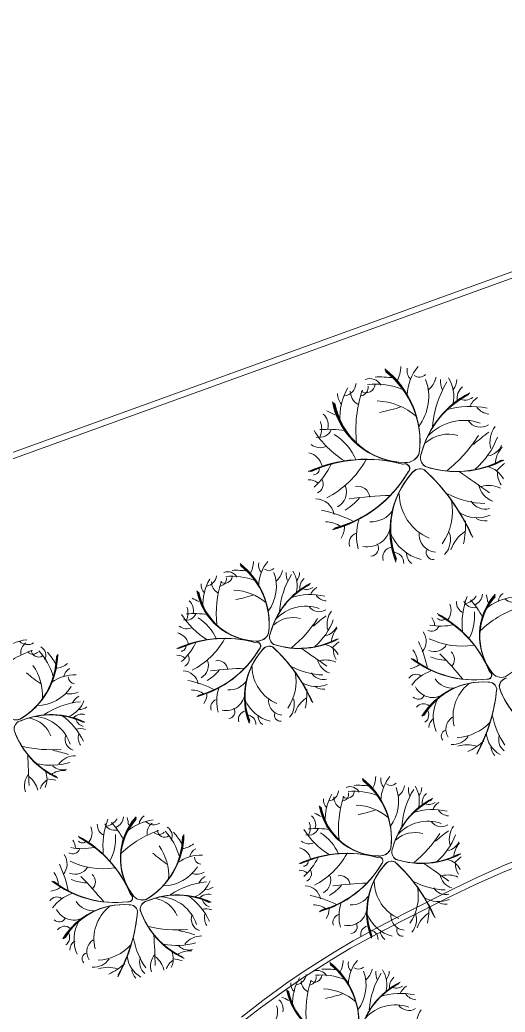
# Model space of a CAD drawing. Header units: metres. Extents: x -1097 to 1588, y -673 to 884.
# Drawn here: x 920.8 to 951.6, y 536.4 to 599.3 of the extents above; entities that cross this region are included whole.
import ezdxf

# ---------------------------------------------------------------- set-up
doc = ezdxf.new("R2010")
doc.units = ezdxf.units.M
for name, color, linetype, lineweight, plot in [('TERRENO', 188, 'Continuous', 0, False), ('VEGETACION', 85, 'Continuous', 0, False), ('VISTA LEJOS', 7, 'Continuous', 0, False)]:
    doc.layers.add(name, color=color, linetype=linetype, lineweight=lineweight, plot=plot)

msp = doc.modelspace()

# ---------------------------------------------------------------- linework, layer by layer
at = {"layer": 'TERRENO'}
msp.add_lwpolyline([(934.667, 535.571), (936.031, 536.627), (937.528, 537.721), (938.661, 538.489), (940.562, 539.699), (941.752, 540.409), (943.423, 541.331), (945.016, 542.156), (948.127, 543.712), (949.721, 544.48), (951.391, 545.228), (952.581, 545.708)], dxfattribs=at)
at = {"layer": 'VEGETACION'}
for centre, radius, start, end in [((943.07, 577.336), 1.869, -30.31086, -0.13685), ((948.339, 575.411), 3, 140.20303, 178.19473), ((940.289, 572.57), 5.862, -7.01261, 51.76086), ((940.345, 572.556), 5.803, -7.01261, 51.76086), ((940.402, 572.542), 5.745, -7.01261, 51.76086), ((940.458, 572.527), 5.686, -7.01261, 51.76086), ((946.166, 577.076), 0.839, 169.67781, -136.28872), ((946.111, 577.232), 0.58, -125.06785, -46.75849), ((941.218, 576.319), 0.878, -80.57325, -5.45985), ((942.749, 576.205), 0.548, -126.83758, -2.22247), ((942.303, 576.002), 0.561, -77.85985, 7.89186), ((942.971, 575.78), 0.775, 26.98899, 112.35361), ((943.292, 571.453), 4.754, 68.3223, 95.67587), ((943.589, 570.089), 6.571, 82.33941, 92.54677), ((943.57, 575.411), 3.133, -37.03996, 20.27839), ((945.808, 576.911), 1.382, -52.21385, -10.74588), ((953.187, 573.058), 6.258, 148.36683, 175.73086), ((948.804, 576.366), 1.353, 174.4694, -156.12237), ((946.113, 575.463), 2.176, -14.12065, 31.52713), ((947.44, 576.509), 1.04, -37.87568, -0.69377), ((941.777, 575.544), 0.855, 175.5863, -134.2924), ((944.909, 574.05), 3.845, 149.94734, -176.82535), ((942.666, 575.748), 0.939, 178.87088, -119.62745), ((949.943, 573.315), 7.859, 161.42441, -173.90455), ((951.892, 570.328), 5.846, 117.23254, 165.08268), ((951.954, 570.32), 5.906, 117.23254, 165.08268), ((952.015, 570.312), 5.967, 117.23254, 165.08268), ((952.077, 570.303), 6.027, 117.23254, 165.08268), ((949.432, 575.305), 0.93, 129.13352, -169.79062), ((945.245, 575.959), 4.73, -169.39915, -90.61113), ((945.252, 575.91), 4.683, -169.39915, -90.61113), ((945.259, 575.862), 4.635, -169.39915, -90.61113), ((945.265, 575.814), 4.588, -169.39915, -90.61113), ((943.249, 571.052), 4.093, 49.1819, 87.28655), ((949.023, 576.002), 0.81, -119.40791, -53.77718), ((950.44, 574.331), 1.206, 122.42615, 158.39057), ((939.403, 573.602), 0.931, -14.60648, 49.15979), ((937.737, 568.998), 6.054, 60.2465, 65.67795), ((941.404, 585.527), 11.329, -78.88119, -71.62327), ((949.312, 569.798), 4.996, 77.26203, 107.34819), ((950.637, 575.429), 1.128, -141.31419, -95.81178), ((938.663, 573.383), 1.251, -25.45632, 21.23769), ((948.95, 570.787), 3.119, 70.80163, 137.40588), ((949.978, 574.398), 0.922, -146.51659, -56.55935), ((944.543, 576.456), 6.03, -148.02706, -121.83538), ((939.767, 573.65), 0.827, -103.47011, -23.89102), ((940.359, 565.984), 7.353, 81.86691, 94.41278), ((938.801, 569.966), 3.584, 23.33462, 57.91194), ((947.961, 570.842), 2.189, 74.31841, 131.55014), ((941.886, 578.074), 9.484, -50.96163, -32.70067), ((958.983, 561.49), 14.413, 125.94383, 130.94741), ((952.28, 572.508), 1.693, 143.15964, -166.58772), ((939.815, 573.048), 0.88, -130.29884, -61.78587), ((946.289, 574.677), 5.12, -49.01403, -20.95397), ((950.279, 572.761), 1.134, -79.471, -22.67378), ((938.825, 570.739), 1.149, 14.16374, 76.17617), ((945.244, 572.135), 0.907, -93.13221, -17.97388), ((945.251, 572.125), 0.898, -93.13221, -17.97388), ((945.258, 572.115), 0.889, -93.13221, -17.97388), ((945.265, 572.104), 0.88, -93.13221, -17.97388), ((946.834, 571.537), 0.66, 153.41984, -121.27123), ((946.843, 571.542), 0.667, 153.41984, -121.27123), ((946.853, 571.546), 0.674, 153.41984, -121.27123), ((946.862, 571.55), 0.681, 153.41984, -121.27123), ((952.757, 571.027), 1.835, 139.45159, 176.95737), ((942.709, 562.557), 8.881, 74.72725, 114.24073), ((942.741, 562.643), 8.792, 74.72725, 114.24073), ((942.773, 562.729), 8.703, 74.72725, 114.24073), ((942.806, 562.814), 8.615, 74.72725, 114.24073), ((936.236, 573.198), 4.762, -47.90984, -25.81356), ((937.573, 574.219), 5.869, -63.07438, -28.86719), ((945.176, 570.841), 0.311, -49.80286, 114.20931), ((945.184, 570.844), 0.308, -49.80286, 114.20931), ((945.191, 570.846), 0.305, -49.80286, 114.20931), ((945.199, 570.849), 0.302, -49.80286, 114.20931), ((948.42, 576.864), 6.199, -108.13167, -62.2585), ((948.446, 576.923), 6.263, -108.13167, -62.2585), ((948.472, 576.983), 6.327, -108.13167, -62.2585), ((948.497, 577.042), 6.391, -108.13167, -62.2585), ((958.549, 563), 10.79, 130.7293, 134.41442), ((939.374, 570.837), 0.39, -87.47941, 11.74599), ((938.521, 574.626), 7.95, -74.86791, -30.40238), ((938.595, 574.591), 7.87, -74.86791, -30.40238), ((938.669, 574.556), 7.791, -74.86791, -30.40238), ((938.743, 574.521), 7.711, -74.86791, -30.40238), ((949.753, 566.894), 5.509, 138.41245, -158.97879), ((949.715, 566.937), 5.454, 138.41245, -158.97879), ((949.676, 566.979), 5.399, 138.41245, -158.97879), ((949.638, 567.021), 5.344, 138.41245, -158.97879), ((946.157, 570.184), 0.64, 64.15715, 144.97171), ((946.154, 570.193), 0.634, 64.15715, 144.97171), ((946.152, 570.202), 0.627, 64.15715, 144.97171), ((946.15, 570.212), 0.621, 64.15715, 144.97171), ((937.953, 561.561), 12.511, 23.86454, 47.40587), ((937.871, 561.462), 12.64, 23.86454, 47.40587), ((937.789, 561.363), 12.769, 23.86454, 47.40587), ((937.706, 561.265), 12.898, 23.86454, 47.40587), ((914.242, 519.55), 61.595, 53.87007, 56.06767), ((950.088, 569.5), 1.513, 26.97872, 76.13005), ((952.373, 570.551), 1.306, 175.41939, -146.01117), ((939.073, 569.137), 0.997, 52.25184, 90.5793), ((939.396, 569.855), 0.61, -65.70951, 27.14006), ((951.216, 570.081), 1.374, -169.09926, -108.54581), ((950.506, 567.992), 1.784, 65.24594, 104.85446), ((940.415, 569.352), 1.069, -61.51977, 22.95033), ((945.228, 540.578), 28.581, 91.89585, 97.18239), ((942.193, 568.948), 0.78, 6.63564, 100.13385), ((947.979, 569.322), 3.15, -178.6401, -113.40996), ((950.494, 574.288), 5.671, -117.27146, -92.28607), ((939.505, 567.712), 1.222, 10.88374, 88.48923), ((939.425, 571.429), 3.781, -58.5365, -40.24403), ((944.489, 568.16), 3.722, -34.2307, 10.37313), ((950.287, 569.317), 1.045, -148.92217, -74.86876), ((938.186, 559.985), 8.396, 63.11546, 78.20425), ((943.056, 569.122), 1.651, -93.06078, -33.79545), ((949.778, 569.817), 2.092, -122.25906, -66.98973), ((940.149, 565.738), 1.735, 55.05214, 89.71285), ((945.325, 566.604), 3.202, 162.29182, -164.58266), ((942.817, 567.347), 1.466, -101.26434, -1.15026), ((943.059, 567.239), 5.974, -11.32784, 2.75208), ((950.292, 568.6), 1.081, -121.91184, -83.51776), ((940.056, 567.155), 1.306, -33.66519, 0.2761), ((942.316, 566.122), 0.66, 109.77659, -161.16161), ((946.92, 567.845), 2.858, -157.33263, -104.24202), ((947.213, 566.656), 1.115, 172.80158, -94.34358), ((946.656, 566.341), 1.423, -42.05543, 18.62735), ((950.327, 564.919), 2.347, 124.73116, 160.55197), ((943.006, 565.795), 0.513, -86.06631, 31.73431), ((944.459, 565.197), 0.675, 102.03316, -164.99288), ((944.426, 564.848), 0.696, -2.81364, 89.85899), ((946.119, 565.472), 0.818, 174.9157, -126.47299), ((947.003, 565.527), 0.456, 157.63517, -83.3031), ((931.743, 561.013), 4.844, -7.01261, 51.76086), ((931.79, 561.002), 4.795, -7.01261, 51.76086), ((934.041, 564.951), 1.544, -30.31086, -0.13685), ((936.599, 564.737), 0.693, 169.67781, -136.28872), ((938.394, 563.361), 2.478, 140.20303, 178.19473), ((933.959, 563.665), 0.64, 26.98899, 112.35361), ((934.47, 558.963), 5.429, 82.33941, 92.54677), ((931.836, 560.99), 4.747, -7.01261, 51.76086), ((931.883, 560.978), 4.698, -7.01261, 51.76086), ((936.554, 564.865), 0.479, -125.06785, -46.75849), ((934.454, 563.36), 2.589, -37.03996, 20.27839), ((936.303, 564.6), 1.142, -52.21385, -10.74588), ((942.401, 561.416), 5.171, 148.36683, 175.73086), ((938.779, 564.15), 1.118, 174.4694, -156.12237), ((936.556, 563.403), 1.798, -14.12065, 31.52713), ((937.652, 564.268), 0.859, -37.87568, -0.69377), ((932.973, 563.471), 0.707, 175.5863, -134.2924), ((935.561, 562.236), 3.177, 149.94734, -176.82535), ((932.511, 564.111), 0.725, -80.57325, -5.45985), ((933.707, 563.639), 0.776, 178.87088, -119.62745), ((939.72, 561.629), 6.494, 161.42441, -173.90455), ((933.776, 564.017), 0.453, -126.83758, -2.22247), ((933.407, 563.849), 0.464, -77.85985, 7.89186), ((934.225, 560.09), 3.928, 68.3223, 95.67587), ((941.382, 559.154), 4.88, 117.23254, 165.08268), ((941.432, 559.147), 4.93, 117.23254, 165.08268), ((941.483, 559.14), 4.98, 117.23254, 165.08268), ((939.298, 563.273), 0.769, 129.13352, -169.79062), ((935.838, 563.813), 3.908, -169.39915, -90.61113), ((935.844, 563.773), 3.869, -169.39915, -90.61113), ((935.85, 563.733), 3.83, -169.39915, -90.61113), ((935.855, 563.693), 3.791, -169.39915, -90.61113), ((934.189, 559.759), 3.382, 49.1819, 87.28655), ((941.331, 559.161), 4.83, 117.23254, 165.08268), ((939.199, 558.723), 4.128, 77.26203, 107.34819), ((938.96, 563.849), 0.669, -119.40791, -53.77718), ((940.131, 562.469), 0.996, 122.42615, 158.39057), ((949.342, 562.917), 0.769, -67.11701, -3.35075), ((953.825, 560.272), 3.908, 138.09032, -143.12166), ((951.809, 562.337), 0.707, 123.07576, 173.19706), ((931.011, 561.866), 0.769, -14.60648, 49.15979), ((929.635, 558.062), 5.002, 60.2465, 65.67795), ((932.664, 571.719), 9.361, -78.88119, -71.62327), ((940.294, 563.375), 0.932, -141.31419, -95.81178), ((947.174, 561.856), 0.949, -38.3468, 23.66563), ((949.186, 562.368), 0.727, 177.19062, -114.2964), ((953.798, 560.982), 4.982, 159.46241, -174.34591), ((949.556, 562.703), 0.683, -155.98064, -76.40156), ((948.827, 563.292), 1.034, -77.96685, -31.27285), ((944.828, 558.459), 6.075, 29.35638, 41.90224), ((953.797, 560.243), 3.869, 138.09032, -143.12166), ((953.768, 560.214), 3.83, 138.09032, -143.12166), ((953.74, 560.185), 3.791, 138.09032, -143.12166), ((952.404, 559.532), 3.177, 97.4368, 130.66411), ((945.486, 561.693), 5.002, 7.73596, 13.16741), ((952.037, 563.093), 0.725, -133.08378, -57.97038), ((935.258, 564.224), 4.982, -148.02706, -121.83538), ((931.312, 561.906), 0.683, -103.47011, -23.89102), ((930.4, 561.685), 1.034, -25.45632, 21.23769), ((931.801, 555.572), 6.075, 81.86691, 94.41278), ((938.9, 559.54), 2.577, 70.80163, 137.40588), ((939.749, 562.523), 0.762, -146.51659, -56.55935), ((941.651, 560.962), 1.399, 143.15964, -166.58772), ((943.764, 555.195), 7.338, 22.21671, 61.7302), ((943.836, 555.217), 7.265, 22.21671, 61.7302), ((946.656, 561.482), 2.961, -29.17592, 5.40141), ((954.454, 555.862), 6.494, 108.91387, 133.58492), ((949.168, 561.684), 4.698, -59.52315, -0.74968), ((930.514, 558.861), 2.961, 23.33462, 57.91194), ((938.082, 559.585), 1.809, 74.31841, 131.55014), ((933.063, 565.561), 7.836, -50.96163, -32.70067), ((947.19, 551.858), 11.909, 125.94383, 130.94741), ((936.701, 562.754), 4.231, -49.01403, -20.95397), ((946.249, 560.887), 0.824, -0.2587, 38.06877), ((947.515, 561.545), 0.323, -139.98994, -40.76454), ((943.908, 555.239), 7.191, 22.21671, 61.7302), ((943.981, 555.261), 7.118, 22.21671, 61.7302), ((930.534, 559.5), 0.949, 14.16374, 76.17617), ((931.351, 561.408), 0.727, -130.29884, -61.78587), ((935.838, 560.653), 0.75, -93.13221, -17.97388), ((935.843, 560.645), 0.742, -93.13221, -17.97388), ((935.849, 560.637), 0.735, -93.13221, -17.97388), ((935.854, 560.628), 0.727, -93.13221, -17.97388), ((937.151, 560.16), 0.546, 153.41984, -121.27123), ((937.159, 560.163), 0.551, 153.41984, -121.27123), ((937.167, 560.167), 0.557, 153.41984, -121.27123), ((937.174, 560.17), 0.563, 153.41984, -121.27123), ((939.998, 561.171), 0.937, -79.471, -22.67378), ((942.045, 559.738), 1.516, 139.45159, 176.95737), ((945.532, 559.888), 1.01, -41.62679, 35.9787), ((946.882, 561.037), 0.504, -118.22004, -25.37047), ((947.485, 564.79), 3.935, -100.42037, -78.3241), ((921.623, 556.839), 3.177, 97.4368, 130.66411), ((921.255, 560.4), 0.725, -133.08378, -57.97038), ((921.608, 559.164), 0.776, 126.36034, -172.13798), ((933.743, 552.74), 7.338, 74.72725, 114.24073), ((933.77, 552.811), 7.265, 74.72725, 114.24073), ((933.796, 552.881), 7.191, 74.72725, 114.24073), ((933.823, 552.952), 7.118, 74.72725, 114.24073), ((928.394, 561.532), 3.935, -47.90984, -25.81356), ((929.499, 562.375), 4.849, -63.07438, -28.86719), ((935.781, 559.584), 0.257, -49.80286, 114.20931), ((935.788, 559.587), 0.255, -49.80286, 114.20931), ((935.794, 559.589), 0.252, -49.80286, 114.20931), ((935.8, 559.591), 0.249, -49.80286, 114.20931), ((938.462, 564.561), 5.122, -108.13167, -62.2585), ((938.483, 564.61), 5.175, -108.13167, -62.2585), ((938.504, 564.659), 5.228, -108.13167, -62.2585), ((938.526, 564.708), 5.281, -108.13167, -62.2585), ((946.831, 553.106), 8.915, 130.7293, 134.41442), ((939.802, 556.867), 6.938, 10.60493, 25.69371), ((948.826, 564.426), 4.849, -115.58492, -81.37772), ((923.673, 553.169), 6.494, 108.91387, 133.58492), ((921.592, 559.53), 0.464, -130.37039, -44.61868), ((921.95, 559.339), 0.453, -179.34812, -54.73301), ((919.107, 556.593), 3.928, 15.81177, 43.16533), ((921.783, 558.98), 0.64, -25.52155, 59.84308), ((918.362, 555.713), 5.429, 29.82887, 40.03623), ((930.987, 559.581), 0.323, -87.47941, 11.74599), ((930.282, 562.712), 6.568, -74.86791, -30.40238), ((930.343, 562.683), 6.503, -74.86791, -30.40238), ((930.404, 562.654), 6.437, -74.86791, -30.40238), ((930.466, 562.625), 6.371, -74.86791, -30.40238), ((939.563, 556.323), 4.552, 138.41245, -158.97879), ((939.531, 556.358), 4.506, 138.41245, -158.97879), ((939.5, 556.393), 4.461, 138.41245, -158.97879), ((939.468, 556.428), 4.415, 138.41245, -158.97879), ((936.591, 559.041), 0.529, 64.15715, 144.97171), ((936.59, 559.049), 0.523, 64.15715, 144.97171), ((936.588, 559.057), 0.518, 64.15715, 144.97171), ((936.586, 559.065), 0.513, 64.15715, 144.97171), ((929.813, 551.916), 10.337, 23.86454, 47.40587), ((929.745, 551.835), 10.444, 23.86454, 47.40587), ((929.677, 551.753), 10.55, 23.86454, 47.40587), ((929.609, 551.672), 10.657, 23.86454, 47.40587), ((910.222, 517.204), 50.894, 53.87007, 56.06767), ((939.84, 558.476), 1.25, 26.97872, 76.13005), ((941.728, 559.345), 1.079, 175.41939, -146.01117), ((944.562, 558.473), 1.434, 2.5416, 37.20232), ((947.064, 560.116), 0.883, -114.03031, -29.56021), ((930.62, 542.491), 23.615, 39.38532, 44.67185), ((947.694, 558.747), 0.645, -45.87489, 47.62332), ((918.386, 558.991), 4.698, -59.52315, -0.74968), ((918.367, 559.036), 4.747, -59.52315, -0.74968), ((918.349, 559.08), 4.795, -59.52315, -0.74968), ((918.33, 559.124), 4.844, -59.52315, -0.74968), ((922.852, 559.697), 1.544, -82.82139, -52.64739), ((930.739, 558.176), 0.824, 52.25184, 90.5793), ((931.005, 558.77), 0.504, -65.70951, 27.14006), ((931.847, 558.354), 0.883, -61.51977, 22.95033), ((933.317, 558.021), 0.645, 6.63564, 100.13385), ((940.772, 558.956), 1.136, -169.09926, -108.54581), ((940.185, 557.23), 1.474, 65.24594, 104.85446), ((949.57, 564.01), 6.568, -127.37844, -82.91291), ((949.584, 563.944), 6.503, -127.37844, -82.91291), ((949.598, 563.878), 6.437, -127.37844, -82.91291), ((949.613, 563.812), 6.371, -127.37844, -82.91291), ((947.929, 561.809), 3.124, -111.04704, -92.75457), ((927.385, 564.909), 9.361, -131.39173, -124.13381), ((918.823, 556.42), 3.382, -3.32863, 34.77602), ((924.239, 557.537), 0.693, 117.16728, 171.20074), ((931.096, 556.999), 1.01, 10.88374, 88.48923), ((931.03, 560.07), 3.124, -58.5365, -40.24403), ((935.824, 534.579), 23.615, 91.89585, 97.18239), ((938.097, 558.329), 2.603, -178.6401, -113.40996), ((935.214, 557.369), 3.076, -34.2307, 10.37313), ((940.175, 562.433), 4.686, -117.27146, -92.28607), ((940.004, 558.325), 0.864, -148.92217, -74.86876), ((945.444, 559.246), 1.079, -86.17573, -52.23443), ((947.732, 555.515), 2.646, 109.78128, 142.9068), ((950.435, 557.743), 0.257, -102.31339, 61.69877), ((950.441, 557.74), 0.255, -102.31339, 61.69877), ((950.446, 557.736), 0.252, -102.31339, 61.69877), ((950.452, 557.733), 0.249, -102.31339, 61.69877), ((951.317, 558.349), 0.75, -145.64274, -70.48442), ((951.314, 558.34), 0.742, -145.64274, -70.48442), ((951.311, 558.33), 0.735, -145.64274, -70.48442), ((951.308, 558.321), 0.727, -145.64274, -70.48442), ((924.24, 555.275), 2.478, 87.69249, 125.68419), ((924.314, 557.651), 0.479, -177.57839, -99.26902), ((930.006, 550.614), 6.938, 63.11546, 78.20425), ((934.03, 558.164), 1.364, -93.06078, -33.79545), ((939.584, 558.738), 1.729, -122.25906, -66.98973), ((945.903, 557.246), 0.546, 57.26605, 146.32785), ((950.149, 552.758), 4.552, 85.90191, 148.51067), ((950.158, 552.804), 4.506, 85.90191, 148.51067), ((950.166, 552.851), 4.461, 85.90191, 148.51067), ((950.175, 552.897), 4.415, 85.90191, 148.51067), ((948.242, 558.269), 1.364, -145.57132, -86.30599), ((950.497, 556.77), 0.529, 11.64661, 92.46118), ((950.502, 556.776), 0.523, 11.64661, 92.46118), ((950.507, 556.782), 0.518, 11.64661, 92.46118), ((950.512, 556.789), 0.513, 11.64661, 92.46118), ((951.725, 557.007), 0.546, 100.90931, -173.78177), ((951.733, 557.003), 0.551, 100.90931, -173.78177), ((951.74, 556.999), 0.557, 100.90931, -173.78177), ((951.748, 556.995), 0.563, 100.90931, -173.78177), ((921.842, 558.401), 2.589, -89.5505, -32.23214), ((923.951, 557.688), 1.142, -104.72438, -63.25642), ((931.628, 555.368), 1.434, 55.05214, 89.71285), ((935.905, 556.084), 2.646, 162.29182, -164.58266), ((933.832, 556.697), 1.211, -101.26434, -1.15026), ((934.032, 556.608), 4.936, -11.32784, 2.75208), ((940.008, 557.733), 0.893, -121.91184, -83.51776), ((946.958, 557.533), 1.211, -153.77487, -53.66079), ((950.849, 555.142), 2.603, 128.84937, -165.92049), ((940.4, 557.825), 10.657, -28.646, -5.10467), ((940.506, 557.821), 10.55, -28.646, -5.10467), ((940.612, 557.816), 10.444, -28.646, -5.10467), ((940.718, 557.812), 10.337, -28.646, -5.10467), ((956.015, 558.645), 5.122, -160.64221, -114.76904), ((956.067, 558.658), 5.175, -160.64221, -114.76904), ((956.119, 558.671), 5.228, -160.64221, -114.76904), ((956.171, 558.684), 5.281, -160.64221, -114.76904), ((925.136, 550.913), 5.171, 95.85629, 123.22032), ((923.155, 556.76), 1.798, -66.63119, -20.98341), ((925.1, 555.45), 1.118, 121.95887, 151.36709), ((931.551, 556.538), 1.079, -33.66519, 0.2761), ((933.418, 555.686), 0.546, 109.77659, -161.16161), ((937.222, 557.109), 2.362, -157.33263, -104.24202), ((937.465, 556.127), 0.921, 172.80158, -94.34358), ((937.004, 555.866), 1.176, -42.05543, 18.62735), ((940.038, 554.691), 1.939, 124.73116, 160.55197), ((946.036, 556.629), 0.424, -138.57685, -20.77623), ((946.374, 555.375), 0.557, 49.52262, 142.49658), ((949.348, 555.094), 2.362, 150.15684, -156.75256), ((924.508, 556.417), 0.859, -90.38621, -53.2043), ((933.988, 555.415), 0.424, -86.06631, 31.73431), ((935.189, 554.921), 0.557, 102.03316, -164.99288), ((937.291, 555.194), 0.376, 157.63517, -83.3031), ((946.129, 555.221), 0.575, -55.32418, 37.34845), ((920.536, 555.656), 0.75, -145.64274, -70.48442), ((920.533, 555.647), 0.742, -145.64274, -70.48442), ((920.53, 555.637), 0.735, -145.64274, -70.48442), ((920.944, 554.314), 0.546, 100.90931, -173.78177), ((920.951, 554.31), 0.551, 100.90931, -173.78177), ((920.959, 554.306), 0.557, 100.90931, -173.78177), ((920.966, 554.302), 0.563, 100.90931, -173.78177), ((922.695, 550.389), 4.83, 64.72201, 112.57215), ((922.72, 550.345), 4.88, 64.72201, 112.57215), ((922.746, 550.3), 4.93, 64.72201, 112.57215), ((922.771, 550.256), 4.98, 64.72201, 112.57215), ((921.055, 553.225), 1.809, 21.80787, 79.03961), ((921.516, 552.549), 2.577, 18.29109, 84.89534), ((921.05, 551.814), 4.128, 24.75149, 54.83765), ((924.721, 554.505), 0.769, 76.62298, 137.69885), ((924.972, 555.124), 0.669, -171.91844, -106.28771), ((935.162, 554.633), 0.575, -2.81364, 89.85899), ((936.56, 555.148), 0.676, 174.9157, -126.47299), ((947.389, 554.425), 0.676, 122.40516, -178.98353), ((948.716, 554.303), 0.921, 120.29105, -146.85412), ((948.332, 556.845), 3.076, -86.74123, -42.13741), ((955.369, 555.99), 4.686, -169.782, -144.7966), ((925.234, 555.952), 5.122, -160.64221, -114.76904), ((925.286, 555.965), 5.175, -160.64221, -114.76904), ((925.337, 555.978), 5.228, -160.64221, -114.76904), ((925.389, 555.991), 5.281, -160.64221, -114.76904), ((924.589, 553.354), 0.996, 69.91561, 105.88004), ((947.87, 553.873), 0.376, 105.12463, -135.81364), ((952.078, 554.211), 1.729, -174.76959, -119.50027), ((924.4, 553.69), 0.762, 160.97287, -109.06988), ((925.408, 553.777), 0.932, 166.17527, -148.32231), ((948.229, 554.51), 1.176, -94.56596, -33.88319), ((947.009, 557.32), 4.936, -63.83838, -49.75845), ((952.006, 553.626), 0.864, 158.56729, -127.3793), ((922.741, 560.845), 7.836, -103.47217, -85.21121), ((920.466, 541.296), 11.909, 73.43329, 78.43687), ((949.143, 551.388), 1.939, 72.22063, 108.04144), ((951.538, 553.262), 0.893, -174.42238, -136.02829), ((870.47, 549.538), 50.894, 1.35953, 3.55713), ((922.728, 556.25), 4.231, -101.52456, -73.46451), ((924.319, 551.231), 1.399, 90.6491, 140.90175), ((921.244, 551.156), 1.25, -25.53182, 23.61951), ((923.588, 550.174), 1.516, 86.94105, 124.44683), ((923.479, 552.67), 0.937, -131.98154, -75.18432), ((922.192, 550.708), 1.136, 138.3902, -161.05635), ((920.466, 550.123), 1.474, 12.7354, 52.34392), ((923.082, 550.186), 1.079, 122.90885, 161.4783), ((921.238, 542.34), 8.915, 78.21876, 81.90389), ((939.497, 547.374), 4.844, -7.01261, 51.76086), ((939.544, 547.362), 4.795, -7.01261, 51.76086), ((939.59, 547.35), 4.747, -7.01261, 51.76086), ((939.637, 547.338), 4.698, -7.01261, 51.76086), ((941.795, 551.312), 1.544, -30.31086, -0.13685), ((944.353, 551.098), 0.693, 169.67781, -136.28872), ((946.148, 549.722), 2.478, 140.20303, 178.19473), ((940.265, 550.472), 0.725, -80.57325, -5.45985), ((941.53, 550.377), 0.453, -126.83758, -2.22247), ((941.161, 550.21), 0.464, -77.85985, 7.89186), ((941.713, 550.026), 0.64, 26.98899, 112.35361), ((941.979, 546.451), 3.928, 68.3223, 95.67587), ((942.224, 545.324), 5.429, 82.33941, 92.54677), ((944.308, 551.226), 0.479, -125.06785, -46.75849), ((942.208, 549.721), 2.589, -37.03996, 20.27839), ((944.057, 550.961), 1.142, -52.21385, -10.74588), ((950.155, 547.777), 5.171, 148.36683, 175.73086), ((946.533, 550.511), 1.118, 174.4694, -156.12237), ((944.31, 549.764), 1.798, -14.12065, 31.52713), ((945.405, 550.629), 0.859, -37.87568, -0.69377), ((940.727, 549.831), 0.707, 175.5863, -134.2924), ((943.315, 548.597), 3.177, 149.94734, -176.82535), ((941.461, 550), 0.776, 178.87088, -119.62745), ((947.474, 547.99), 6.494, 161.42441, -173.90455), ((949.085, 545.521), 4.83, 117.23254, 165.08268), ((949.135, 545.515), 4.88, 117.23254, 165.08268), ((949.186, 545.508), 4.93, 117.23254, 165.08268), ((949.237, 545.501), 4.98, 117.23254, 165.08268), ((947.051, 549.634), 0.769, 129.13352, -169.79062), ((946.714, 550.21), 0.669, -119.40791, -53.77718), ((947.885, 548.829), 0.996, 122.42615, 158.39057), ((943.592, 550.174), 3.908, -169.39915, -90.61113), ((943.598, 550.134), 3.869, -169.39915, -90.61113), ((943.603, 550.094), 3.83, -169.39915, -90.61113), ((943.609, 550.054), 3.791, -169.39915, -90.61113), ((941.943, 546.12), 3.382, 49.1819, 87.28655), ((940.418, 558.08), 9.361, -78.88119, -71.62327), ((946.953, 545.084), 4.128, 77.26203, 107.34819), ((948.048, 549.736), 0.932, -141.31419, -95.81178), ((931.021, 546.857), 4.982, 159.46241, -174.34591), ((926.05, 549.166), 1.034, -77.96685, -31.27285), ((922.052, 544.334), 6.075, 29.35638, 41.90224), ((926.566, 548.791), 0.769, -67.11701, -3.35075), ((931.048, 546.146), 3.908, 138.09032, -143.12166), ((931.02, 546.118), 3.869, 138.09032, -143.12166), ((930.992, 546.089), 3.83, 138.09032, -143.12166), ((930.963, 546.06), 3.791, 138.09032, -143.12166), ((929.628, 545.406), 3.177, 97.4368, 130.66411), ((922.71, 547.568), 5.002, 7.73596, 13.16741), ((929.033, 548.212), 0.707, 123.07576, 173.19706), ((929.26, 548.968), 0.725, -133.08378, -57.97038), ((938.154, 548.046), 1.034, -25.45632, 21.23769), ((938.765, 548.227), 0.769, -14.60648, 49.15979), ((937.389, 544.423), 5.002, 60.2465, 65.67795), ((946.654, 545.901), 2.577, 70.80163, 137.40588), ((947.503, 548.884), 0.762, -146.51659, -56.55935), ((924.398, 547.731), 0.949, -38.3468, 23.66563), ((926.409, 548.243), 0.727, 177.19062, -114.2964), ((926.78, 548.577), 0.683, -155.98064, -76.40156), ((931.678, 541.737), 6.494, 108.91387, 133.58492), ((929.613, 547.731), 0.776, 126.36034, -172.13798), ((929.597, 548.097), 0.464, -130.37039, -44.61868), ((929.955, 547.906), 0.453, -179.34812, -54.73301), ((927.112, 545.161), 3.928, 15.81177, 43.16533), ((929.788, 547.547), 0.64, -25.52155, 59.84308), ((926.367, 544.28), 5.429, 29.82887, 40.03623), ((943.012, 550.585), 4.982, -148.02706, -121.83538), ((939.065, 548.266), 0.683, -103.47011, -23.89102), ((939.555, 541.932), 6.075, 81.86691, 94.41278), ((945.836, 545.946), 1.809, 74.31841, 131.55014), ((954.944, 538.219), 11.909, 125.94383, 130.94741), ((949.405, 547.323), 1.399, 143.15964, -166.58772), ((923.472, 546.762), 0.824, -0.2587, 38.06877), ((920.987, 541.07), 7.338, 22.21671, 61.7302), ((924.738, 547.42), 0.323, -139.98994, -40.76454), ((921.059, 541.092), 7.265, 22.21671, 61.7302), ((921.132, 541.114), 7.191, 22.21671, 61.7302), ((921.204, 541.136), 7.118, 22.21671, 61.7302), ((923.879, 547.357), 2.961, -29.17592, 5.40141), ((926.391, 547.559), 4.698, -59.52315, -0.74968), ((926.372, 547.603), 4.747, -59.52315, -0.74968), ((926.354, 547.648), 4.795, -59.52315, -0.74968), ((926.335, 547.692), 4.844, -59.52315, -0.74968), ((939.105, 547.769), 0.727, -130.29884, -61.78587), ((938.268, 545.222), 2.961, 23.33462, 57.91194), ((940.816, 551.922), 7.836, -50.96163, -32.70067), ((944.455, 549.115), 4.231, -49.01403, -20.95397), ((947.752, 547.532), 0.937, -79.471, -22.67378), ((924.105, 546.912), 0.504, -118.22004, -25.37047), ((924.708, 550.665), 3.935, -100.42037, -78.3241), ((926.828, 544.987), 3.382, -3.32863, 34.77602), ((930.857, 548.265), 1.544, -82.82139, -52.64739), ((932.244, 546.105), 0.693, 117.16728, 171.20074), ((938.287, 545.861), 0.949, 14.16374, 76.17617), ((943.591, 547.014), 0.75, -93.13221, -17.97388), ((943.597, 547.006), 0.742, -93.13221, -17.97388), ((943.603, 546.998), 0.735, -93.13221, -17.97388), ((943.608, 546.989), 0.727, -93.13221, -17.97388), ((944.905, 546.521), 0.546, 153.41984, -121.27123), ((944.913, 546.524), 0.551, 153.41984, -121.27123), ((944.92, 546.528), 0.557, 153.41984, -121.27123), ((944.928, 546.531), 0.563, 153.41984, -121.27123), ((949.799, 546.099), 1.516, 139.45159, 176.95737), ((922.755, 545.763), 1.01, -41.62679, 35.9787), ((926.05, 550.301), 4.849, -115.58492, -81.37772), ((935.39, 553.476), 9.361, -131.39173, -124.13381), ((932.245, 543.843), 2.478, 87.69249, 125.68419), ((932.319, 546.218), 0.479, -177.57839, -99.26902), ((941.497, 539.101), 7.338, 74.72725, 114.24073), ((941.523, 539.172), 7.265, 74.72725, 114.24073), ((941.55, 539.242), 7.191, 74.72725, 114.24073), ((941.577, 539.313), 7.118, 74.72725, 114.24073), ((938.741, 545.942), 0.323, -87.47941, 11.74599), ((936.148, 547.893), 3.935, -47.90984, -25.81356), ((937.253, 548.736), 4.849, -63.07438, -28.86719), ((943.535, 545.945), 0.257, -49.80286, 114.20931), ((943.541, 545.947), 0.255, -49.80286, 114.20931), ((943.548, 545.95), 0.252, -49.80286, 114.20931), ((943.554, 545.952), 0.249, -49.80286, 114.20931), ((944.345, 545.402), 0.529, 64.15715, 144.97171), ((944.343, 545.41), 0.523, 64.15715, 144.97171), ((944.342, 545.418), 0.518, 64.15715, 144.97171), ((944.34, 545.425), 0.513, 64.15715, 144.97171), ((937.567, 538.277), 10.337, 23.86454, 47.40587), ((937.499, 538.196), 10.444, 23.86454, 47.40587), ((937.431, 538.114), 10.55, 23.86454, 47.40587), ((937.363, 538.033), 10.657, 23.86454, 47.40587), ((946.216, 550.922), 5.122, -108.13167, -62.2585), ((946.237, 550.971), 5.175, -108.13167, -62.2585), ((946.258, 551.02), 5.228, -108.13167, -62.2585), ((946.279, 551.069), 5.281, -108.13167, -62.2585), ((947.594, 544.837), 1.25, 26.97872, 76.13005), ((954.585, 539.467), 8.915, 130.7293, 134.41442), ((917.026, 542.741), 6.938, 10.60493, 25.69371), ((924.288, 545.991), 0.883, -114.03031, -29.56021), ((929.847, 546.969), 2.589, -89.5505, -32.23214), ((931.956, 546.256), 1.142, -104.72438, -63.25642), ((938.492, 544.537), 0.824, 52.25184, 90.5793), ((938.759, 545.131), 0.504, -65.70951, 27.14006), ((938.036, 549.073), 6.568, -74.86791, -30.40238), ((938.097, 549.044), 6.503, -74.86791, -30.40238), ((938.158, 549.015), 6.437, -74.86791, -30.40238), ((938.22, 548.986), 6.371, -74.86791, -30.40238), ((947.317, 542.684), 4.552, 138.41245, -158.97879), ((947.285, 542.719), 4.506, 138.41245, -158.97879), ((947.254, 542.754), 4.461, 138.41245, -158.97879), ((947.222, 542.789), 4.415, 138.41245, -158.97879), ((917.975, 503.565), 50.894, 53.87007, 56.06767), ((949.482, 545.706), 1.079, 175.41939, -146.01117), ((926.793, 549.885), 6.568, -127.37844, -82.91291), ((926.807, 549.819), 6.503, -127.37844, -82.91291), ((926.822, 549.753), 6.437, -127.37844, -82.91291), ((921.785, 544.348), 1.434, 2.5416, 37.20232), ((926.836, 549.686), 6.371, -127.37844, -82.91291), ((925.152, 547.684), 3.124, -111.04704, -92.75457), ((907.843, 528.365), 23.615, 39.38532, 44.67185), ((924.917, 544.622), 0.645, -45.87489, 47.62332), ((933.141, 539.481), 5.171, 95.85629, 123.22032), ((931.16, 545.328), 1.798, -66.63119, -20.98341), ((933.105, 544.018), 1.118, 121.95887, 151.36709), ((939.601, 544.715), 0.883, -61.51977, 22.95033), ((941.07, 544.381), 0.645, 6.63564, 100.13385), ((945.851, 544.69), 2.603, -178.6401, -113.40996), ((947.929, 548.793), 4.686, -117.27146, -92.28607), ((948.526, 545.317), 1.136, -169.09926, -108.54581), ((947.939, 543.591), 1.474, 65.24594, 104.85446), ((922.667, 545.121), 1.079, -86.17573, -52.23443), ((932.513, 544.984), 0.859, -90.38621, -53.2043), ((938.849, 543.36), 1.01, 10.88374, 88.48923), ((938.784, 546.431), 3.124, -58.5365, -40.24403), ((943.578, 520.94), 23.615, 91.89585, 97.18239), ((942.968, 543.73), 3.076, -34.2307, 10.37313), ((947.758, 544.686), 0.864, -148.92217, -74.86876), ((923.126, 543.12), 0.546, 57.26605, 146.32785), ((924.956, 541.389), 2.646, 109.78128, 142.9068), ((925.466, 544.143), 1.364, -145.57132, -86.30599), ((927.658, 543.618), 0.257, -102.31339, 61.69877), ((927.664, 543.614), 0.255, -102.31339, 61.69877), ((927.67, 543.611), 0.252, -102.31339, 61.69877), ((927.675, 543.607), 0.249, -102.31339, 61.69877), ((928.541, 544.224), 0.75, -145.64274, -70.48442), ((928.538, 544.214), 0.742, -145.64274, -70.48442), ((928.534, 544.205), 0.735, -145.64274, -70.48442), ((928.531, 544.195), 0.727, -145.64274, -70.48442), ((928.949, 542.881), 0.546, 100.90931, -173.78177), ((928.956, 542.877), 0.551, 100.90931, -173.78177), ((928.964, 542.873), 0.557, 100.90931, -173.78177), ((928.971, 542.869), 0.563, 100.90931, -173.78177), ((930.7, 538.957), 4.83, 64.72201, 112.57215), ((930.725, 538.912), 4.88, 64.72201, 112.57215), ((930.751, 538.868), 4.93, 64.72201, 112.57215), ((930.776, 538.823), 4.98, 64.72201, 112.57215), ((929.06, 541.793), 1.809, 21.80787, 79.03961), ((929.521, 541.116), 2.577, 18.29109, 84.89534), ((929.055, 540.382), 4.128, 24.75149, 54.83765), ((932.726, 543.073), 0.769, 76.62298, 137.69885), ((932.977, 543.691), 0.669, -171.91844, -106.28771), ((937.759, 536.975), 6.938, 63.11546, 78.20425), ((941.784, 544.525), 1.364, -93.06078, -33.79545), ((947.338, 545.099), 1.729, -122.25906, -66.98973), ((947.762, 544.094), 0.893, -121.91184, -83.51776), ((924.181, 543.408), 1.211, -153.77487, -53.66079), ((927.373, 538.633), 4.552, 85.90191, 148.51067), ((927.381, 538.679), 4.506, 85.90191, 148.51067), ((927.39, 538.725), 4.461, 85.90191, 148.51067), ((927.398, 538.772), 4.415, 85.90191, 148.51067), ((928.072, 541.016), 2.603, 128.84937, -165.92049), ((917.624, 543.699), 10.657, -28.646, -5.10467), ((917.73, 543.695), 10.55, -28.646, -5.10467), ((917.836, 543.691), 10.444, -28.646, -5.10467), ((917.942, 543.687), 10.337, -28.646, -5.10467), ((927.721, 542.645), 0.529, 11.64661, 92.46118), ((927.726, 542.651), 0.523, 11.64661, 92.46118), ((927.731, 542.657), 0.518, 11.64661, 92.46118), ((927.736, 542.663), 0.513, 11.64661, 92.46118), ((933.239, 544.52), 5.122, -160.64221, -114.76904), ((933.291, 544.533), 5.175, -160.64221, -114.76904), ((933.342, 544.546), 5.228, -160.64221, -114.76904), ((933.394, 544.559), 5.281, -160.64221, -114.76904), ((932.594, 541.922), 0.996, 69.91561, 105.88004), ((939.382, 541.729), 1.434, 55.05214, 89.71285), ((939.305, 542.899), 1.079, -33.66519, 0.2761), ((943.659, 542.444), 2.646, 162.29182, -164.58266), ((941.586, 543.058), 1.211, -101.26434, -1.15026), ((941.786, 542.969), 4.936, -11.32784, 2.75208), ((923.259, 542.503), 0.424, -138.57685, -20.77623), ((926.571, 540.968), 2.362, 150.15684, -156.75256), ((932.405, 542.258), 0.762, 160.97287, -109.06988), ((933.413, 542.344), 0.932, 166.17527, -148.32231), ((941.172, 542.046), 0.546, 109.77659, -161.16161), ((944.976, 543.47), 2.362, -157.33263, -104.24202), ((945.219, 542.487), 0.921, 172.80158, -94.34358), ((944.758, 542.227), 1.176, -42.05543, 18.62735), ((947.792, 541.052), 1.939, 124.73116, 160.55197), ((923.598, 541.25), 0.557, 49.52262, 142.49658), ((923.352, 541.096), 0.575, -55.32418, 37.34845), ((930.746, 549.412), 7.836, -103.47217, -85.21121), ((928.471, 529.863), 11.909, 73.43329, 78.43687), ((941.742, 541.776), 0.424, -86.06631, 31.73431), ((942.943, 541.282), 0.557, 102.03316, -164.99288), ((942.916, 540.993), 0.575, -2.81364, 89.85899), ((944.314, 541.509), 0.676, 174.9157, -126.47299), ((945.045, 541.555), 0.376, 157.63517, -83.3031), ((924.612, 540.3), 0.676, 122.40516, -178.98353), ((925.939, 540.178), 0.921, 120.29105, -146.85412), ((932.593, 541.865), 4.686, -169.782, -144.7966), ((878.475, 538.105), 50.894, 1.35953, 3.55713), ((932.324, 539.799), 1.399, 90.6491, 140.90175), ((925.555, 542.72), 3.076, -86.74123, -42.13741), ((930.733, 544.817), 4.231, -101.52456, -73.46451), ((929.249, 539.723), 1.25, -25.53182, 23.61951), ((931.593, 538.742), 1.516, 86.94105, 124.44683), ((931.484, 541.238), 0.937, -131.98154, -75.18432), ((925.093, 539.748), 0.376, 105.12463, -135.81364), ((925.452, 540.385), 1.176, -94.56596, -33.88319), ((929.301, 540.085), 1.729, -174.76959, -119.50027), ((929.23, 539.501), 0.864, 158.56729, -127.3793), ((930.197, 539.276), 1.136, 138.3902, -161.05635), ((928.471, 538.691), 1.474, 12.7354, 52.34392), ((931.087, 538.754), 1.079, 122.90885, 161.4783), ((929.243, 530.908), 8.915, 78.21876, 81.90389), ((939.729, 539.649), 1.544, -30.31086, -0.13685), ((942.287, 539.435), 0.693, 169.67781, -136.28872), ((944.082, 538.059), 2.478, 140.20303, 178.19473), ((926.366, 537.263), 1.939, 72.22063, 108.04144), ((924.233, 543.194), 4.936, -63.83838, -49.75845), ((928.762, 539.137), 0.893, -174.42238, -136.02829), ((939.647, 538.364), 0.64, 26.98899, 112.35361), ((940.158, 533.661), 5.429, 82.33941, 92.54677), ((937.431, 535.712), 4.844, -7.01261, 51.76086), ((937.478, 535.7), 4.795, -7.01261, 51.76086), ((937.524, 535.688), 4.747, -7.01261, 51.76086), ((937.571, 535.676), 4.698, -7.01261, 51.76086), ((942.242, 539.564), 0.479, -125.06785, -46.75849), ((940.142, 538.059), 2.589, -37.03996, 20.27839), ((941.991, 539.298), 1.142, -52.21385, -10.74588), ((944.467, 538.849), 1.118, 174.4694, -156.12237), ((942.244, 538.102), 1.798, -14.12065, 31.52713), ((943.34, 538.967), 0.859, -37.87568, -0.69377), ((941.249, 536.934), 3.177, 149.94734, -176.82535), ((938.199, 538.81), 0.725, -80.57325, -5.45985), ((939.395, 538.338), 0.776, 178.87088, -119.62745), ((945.408, 536.327), 6.494, 161.42441, -173.90455), ((939.464, 538.715), 0.453, -126.83758, -2.22247), ((939.095, 538.548), 0.464, -77.85985, 7.89186), ((939.913, 534.789), 3.928, 68.3223, 95.67587), ((948.089, 536.115), 5.171, 148.36683, 175.73086), ((944.986, 537.972), 0.769, 129.13352, -169.79062), ((941.526, 538.512), 3.908, -169.39915, -90.61113), ((941.532, 538.472), 3.869, -169.39915, -90.61113), ((941.538, 538.432), 3.83, -169.39915, -90.61113), ((941.543, 538.392), 3.791, -169.39915, -90.61113), ((938.661, 538.169), 0.707, 175.5863, -134.2924), ((939.877, 534.457), 3.382, 49.1819, 87.28655), ((947.019, 533.859), 4.83, 117.23254, 165.08268), ((947.07, 533.852), 4.88, 117.23254, 165.08268), ((947.12, 533.846), 4.93, 117.23254, 165.08268), ((947.171, 533.839), 4.98, 117.23254, 165.08268), ((944.648, 538.548), 0.669, -119.40791, -53.77718), ((945.819, 537.167), 0.996, 122.42615, 158.39057), ((936.699, 536.565), 0.769, -14.60648, 49.15979), ((935.323, 532.761), 5.002, 60.2465, 65.67795), ((938.352, 546.418), 9.361, -78.88119, -71.62327), ((944.887, 533.421), 4.128, 77.26203, 107.34819), ((945.982, 538.074), 0.932, -141.31419, -95.81178), ((936.088, 536.384), 1.034, -25.45632, 21.23769), ((944.588, 534.239), 2.577, 70.80163, 137.40588), ((945.437, 537.222), 0.762, -146.51659, -56.55935), ((947.339, 535.661), 1.399, 143.15964, -166.58772)]:
    msp.add_arc(centre, radius, start, end, dxfattribs=at)
at = {"layer": 'VISTA LEJOS'}
for points in [[(995.983, 598.847), (820.173, 535.207)], [(996.134, 599.316), (820.324, 535.676)], [(934.818, 536.04), (936.181, 537.096), (937.679, 538.191), (938.812, 538.959), (940.713, 540.168), (941.903, 540.879), (943.574, 541.8), (945.167, 542.626), (948.278, 544.181), (949.871, 544.949), (951.542, 545.698), (952.732, 546.178)], [(934.667, 535.571), (936.031, 536.627), (937.528, 537.721), (938.661, 538.489), (940.562, 539.699), (941.752, 540.409), (943.423, 541.331), (945.016, 542.156), (948.127, 543.712), (949.721, 544.48), (951.391, 545.228), (952.581, 545.708)]]:
    msp.add_lwpolyline(points, dxfattribs=at)

doc.saveas('drawing.dxf')
